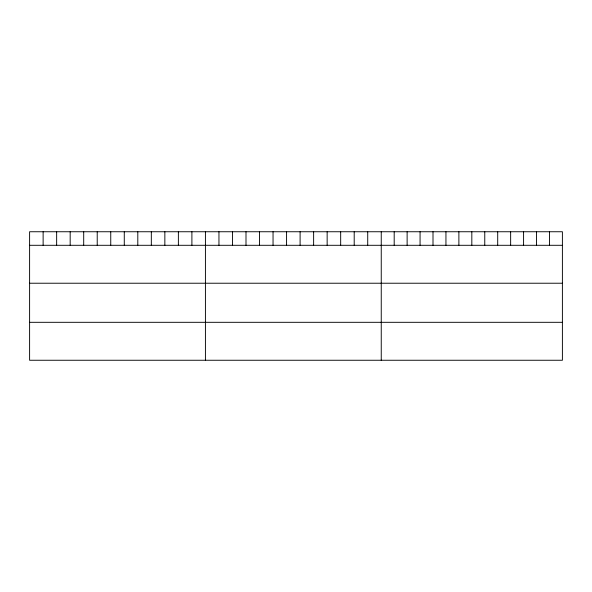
<?xml version="1.0" encoding="UTF-8"?>
<svg xmlns="http://www.w3.org/2000/svg" width="592" height="592" viewBox="0 0 592 592"><rect width="100%" height="100%" fill="white"/><g stroke="black" fill="none" stroke-linecap="round" stroke-linejoin="round"><path stroke-width="0.89" d="M562.4 245.295L562.4 360.254L29.6 360.254L29.6 231.746L562.4 231.746L562.4 245.295L29.6 245.295M29.6 283.228L562.4 283.228M29.6 322.314L562.4 322.314M549.457 231.746L549.457 245.295M536.522 231.746L536.522 245.295M523.58 231.746L523.58 245.295M510.644 231.746L510.644 245.295M497.702 231.746L497.702 245.295M484.767 231.746L484.767 245.295M471.824 231.746L471.824 245.295M458.881 231.746L458.881 245.295M445.946 231.746L445.946 245.295M433.004 231.746L433.004 245.295M420.068 231.746L420.068 245.295M407.126 231.746L407.126 245.295M394.191 231.746L394.191 245.295M381.248 231.746L381.248 360.254M367.721 231.746L367.721 245.295M354.201 231.746L354.201 245.295M340.674 231.746L340.674 245.295M327.147 231.746L327.147 245.295M313.627 231.746L313.627 245.295M300.1 231.746L300.1 245.295M286.572 231.746L286.572 245.295M273.045 231.746L273.045 245.295M259.525 231.746L259.525 245.295M245.998 231.746L245.998 245.295M232.471 231.746L232.471 245.295M218.951 231.746L218.951 245.295M205.424 231.746L205.424 360.254M191.897 231.746L191.897 245.295M178.377 231.746L178.377 245.295M164.85 231.746L164.85 245.295M151.323 231.746L151.323 245.295M137.803 231.746L137.803 245.295M124.276 231.746L124.276 245.295M110.748 231.746L110.748 245.295M97.221 231.746L97.221 245.295M83.701 231.746L83.701 245.295M70.174 231.746L70.174 245.295M56.647 231.746L56.647 245.295M43.127 231.746L43.127 245.295"/></g></svg>
